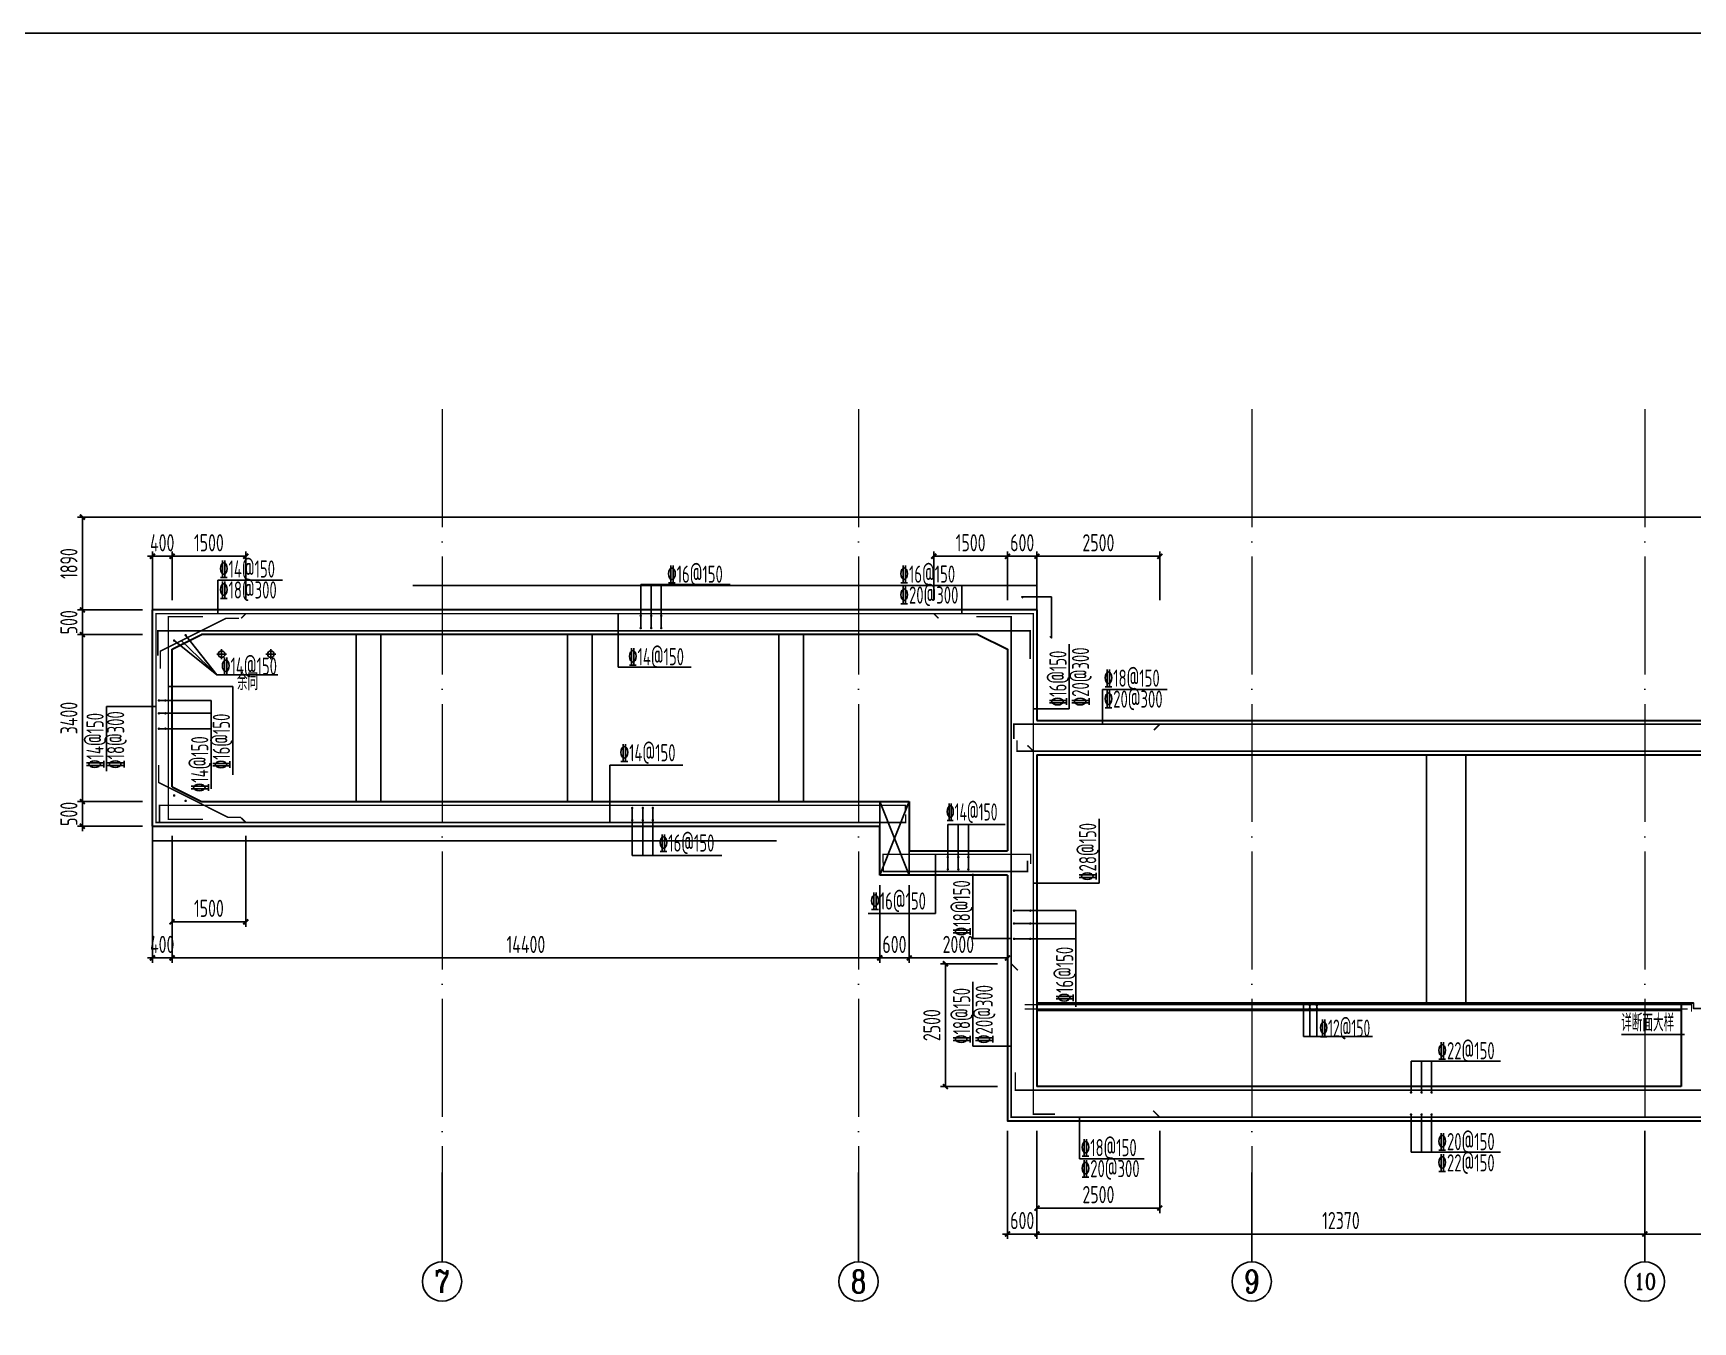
# Model space of a CAD drawing. Header units: millimetres. Extents: x -897614 to 191467, y -439928 to 101803.
# Drawn here: x -323241 to -289471, y -316790 to -290562 of the extents above; entities that cross this region are included whole.
import ezdxf
from ezdxf.enums import TextEntityAlignment as Align

# ---------------------------------------------------------------- set-up
doc = ezdxf.new("R2010")
doc.units = ezdxf.units.MM
doc.header["$LTSCALE"] = 1000
for name, pattern in [('ACAD_ISO04W100', [30, 24, -3, 0, -3]), ('CENTER', [1.625, 1.25, -0.125, 0.125, -0.125]), ('DASHED', [19.05, 12.7, -6.35])]:
    doc.linetypes.add(name, pattern=pattern)
for name, color, linetype in [('AXIS', 3, 'Continuous'), ('COLUMN', 2, 'Continuous'), ('DIM_ELEV', 3, 'Continuous'), ('DIM_LEAD', 3, 'Continuous'), ('gps', 233, 'Continuous'), ('HC_ZP', 4, 'Continuous'), ('JG_TEXT', 7, 'Continuous'), ('REIN', 1, 'Continuous')]:
    doc.layers.add(name, color=color, linetype=linetype)
for name, color, linetype, lineweight in [('AXIS_TEXT', 7, 'Continuous', 18), ('Beam', 4, 'DASHED', 25), ('DOTE', 8, 'ACAD_ISO04W100', 9), ('WALL', 6, 'Continuous', 30)]:
    doc.layers.add(name, color=color, linetype=linetype, lineweight=lineweight)
doc.layers.add('DY', color=1, linetype='Continuous', plot=False)
doc.styles.add('_TCH_AXIS', font='COMPLEX', dxfattribs={"bigfont": 'GBCBIG'})
doc.styles.add('COMPLEX', font='COMPLEX')
doc.styles.add('TSSD', font='tssdeng.shx', dxfattribs={"width": 0.7, "bigfont": 'tssdchn.shx'})
doc.dimstyles.new('TSD', dxfattribs={"dimtxt": 350, "dimasz": 100, "dimexe": 100, "dimexo": 200, "dimgap": 100, "dimtad": 1, "dimdec": 0, "dimzin": 0, "dimdsep": 46, "dimtxsty": 'TSSD', "dimblk": 'ARCHTICK', "dimcen": 0.09, "dimclrt": 7, "dimazin": 2, "dimtfac": 1, "dimtdec": 0, "dimtix": 1, "dimtmove": 2, "dimatfit": 3, "dimfxl": 0, "dimtolj": 1, "dimtzin": 0, "dimarcsym": 0})

# ---------------------------------------------------------------- blocks, each defined once
blk = doc.blocks.new('_axiso')
blk.add_circle((0, 0), 0.5)
at = {"layer": 'AXIS_TEXT', "style": 'COMPLEX', "width": 1.041667}
blk.add_attdef('A', text='', height=0.56, dxfattribs=at).set_placement((-0.25, -0.28), (0.25, -0.28), align=Align.FIT)
blk = doc.blocks.new('_ArchTick')
at = {"color": 0, "linetype": 'ByBlock', "const_width": 0.4}
blk.add_lwpolyline([(-0.5, -0.5), (0.5, 0.5)], dxfattribs=at)
blk = doc.blocks.new('*D1484')
at = {"layer": 'Defpoints', "color": 0, "transparency": 16777216}
for p in [(-322240, -306202), (-320816, -306202, 0), (-320816, -306702, 0)]:
    blk.add_point(p, dxfattribs=at)
at = {"layer": 'DIM_LEAD', "color": 0, "lineweight": -2, "transparency": 16777216}
for p, q in [((-321016, -306202), (-322340, -306202)), ((-322240, -306202), (-322240, -306102)), ((-322240, -306702), (-322240, -306202)), ((-321016, -306702), (-322340, -306702)), ((-322240, -306702), (-322240, -306802))]:
    blk.add_line(p, q, dxfattribs=at)
at = {"layer": 'DIM_LEAD', "color": 0, "lineweight": -2, "transparency": 16777216, "xscale": 100, "yscale": 100, "zscale": 100}
for p, rotation in [((-322240, -306202), 270), ((-322240, -306702), 90)]:
    blk.add_blockref('_ArchTick', p, dxfattribs=dict(at, rotation=rotation))
at = {"layer": 'DIM_LEAD', "color": 7, "transparency": 16777216, "insert": (-322515, -306452), "char_height": 350, "attachment_point": 5, "rotation": 90, "style": 'TSSD'}
blk.add_mtext('\\A1;500', dxfattribs=at)
blk = doc.blocks.new('*D1485')
at = {"layer": 'Defpoints', "color": 0, "transparency": 16777216}
for p in [(-322240, -302802), (-320816, -302802, 0), (-320816, -306202, 0)]:
    blk.add_point(p, dxfattribs=at)
at = {"layer": 'DIM_LEAD', "color": 0, "lineweight": -2, "transparency": 16777216}
for p, q in [((-321016, -302802), (-322340, -302802)), ((-322240, -306202), (-322240, -302802)), ((-321016, -306202), (-322340, -306202))]:
    blk.add_line(p, q, dxfattribs=at)
at = {"layer": 'DIM_LEAD', "color": 0, "lineweight": -2, "transparency": 16777216, "xscale": 100, "yscale": 100, "zscale": 100}
for p, rotation in [((-322240, -302802), 90), ((-322240, -306202), 270)]:
    blk.add_blockref('_ArchTick', p, dxfattribs=dict(at, rotation=rotation))
at = {"layer": 'DIM_LEAD', "color": 7, "transparency": 16777216, "insert": (-322515, -304502), "char_height": 350, "attachment_point": 5, "rotation": 90, "style": 'TSSD'}
blk.add_mtext('\\A1;3400', dxfattribs=at)
blk = doc.blocks.new('*D1486')
at = {"layer": 'Defpoints', "color": 0, "transparency": 16777216}
for p in [(-322240, -302302), (-320816, -302302, 0), (-320816, -302802, 0)]:
    blk.add_point(p, dxfattribs=at)
at = {"layer": 'DIM_LEAD', "color": 0, "lineweight": -2, "transparency": 16777216}
for p, q in [((-322240, -302302), (-322240, -302202)), ((-321016, -302302), (-322340, -302302)), ((-322240, -302802), (-322240, -302302)), ((-321016, -302802), (-322340, -302802)), ((-322240, -302802), (-322240, -302902))]:
    blk.add_line(p, q, dxfattribs=at)
at = {"layer": 'DIM_LEAD', "color": 0, "lineweight": -2, "transparency": 16777216, "xscale": 100, "yscale": 100, "zscale": 100}
for p, rotation in [((-322240, -302302), 270), ((-322240, -302802), 90)]:
    blk.add_blockref('_ArchTick', p, dxfattribs=dict(at, rotation=rotation))
at = {"layer": 'DIM_LEAD', "color": 7, "transparency": 16777216, "insert": (-322515, -302552), "char_height": 350, "attachment_point": 5, "rotation": 90, "style": 'TSSD'}
blk.add_mtext('\\A1;500', dxfattribs=at)
blk = doc.blocks.new('*D1487')
at = {"layer": 'Defpoints', "color": 0, "transparency": 16777216}
for p in [(-320816, -306702, 0), (-320416, -306702, 0), (-320416, -309384)]:
    blk.add_point(p, dxfattribs=at)
at = {"layer": 'DIM_LEAD', "color": 0, "lineweight": -2, "transparency": 16777216}
for p, q in [((-320816, -306902), (-320816, -309484)), ((-320416, -306902), (-320416, -309484)), ((-320816, -309384), (-320916, -309384)), ((-320816, -309384), (-320416, -309384)), ((-320416, -309384), (-320316, -309384))]:
    blk.add_line(p, q, dxfattribs=at)
at = {"layer": 'DIM_LEAD', "color": 0, "lineweight": -2, "transparency": 16777216, "xscale": 100, "yscale": 100, "zscale": 100}
blk.add_blockref('_ArchTick', (-320816, -309384), dxfattribs=at)
at = {"layer": 'DIM_LEAD', "color": 0, "lineweight": -2, "transparency": 16777216, "xscale": 100, "yscale": 100, "zscale": 100, "rotation": 180}
blk.add_blockref('_ArchTick', (-320416, -309384), dxfattribs=at)
at = {"layer": 'DIM_LEAD', "color": 7, "transparency": 16777216, "insert": (-320616, -309109), "char_height": 350, "attachment_point": 5, "style": 'TSSD'}
blk.add_mtext('\\A1;400', dxfattribs=at)
blk = doc.blocks.new('*D1488')
at = {"layer": 'Defpoints', "color": 0, "transparency": 16777216}
for p in [(-320416, -306702, 0), (-306016, -307702, 0), (-306016, -309384)]:
    blk.add_point(p, dxfattribs=at)
at = {"layer": 'DIM_LEAD', "color": 0, "lineweight": -2, "transparency": 16777216}
for p, q in [((-320416, -306902), (-320416, -309484)), ((-306016, -307902), (-306016, -309484)), ((-320416, -309384), (-306016, -309384))]:
    blk.add_line(p, q, dxfattribs=at)
at = {"layer": 'DIM_LEAD', "color": 0, "lineweight": -2, "transparency": 16777216, "xscale": 100, "yscale": 100, "zscale": 100, "rotation": 180}
blk.add_blockref('_ArchTick', (-320416, -309384), dxfattribs=at)
at = {"layer": 'DIM_LEAD', "color": 0, "lineweight": -2, "transparency": 16777216, "xscale": 100, "yscale": 100, "zscale": 100}
blk.add_blockref('_ArchTick', (-306016, -309384), dxfattribs=at)
at = {"layer": 'DIM_LEAD', "color": 7, "transparency": 16777216, "insert": (-313216, -309109), "char_height": 350, "attachment_point": 5, "style": 'TSSD'}
blk.add_mtext('\\A1;14400', dxfattribs=at)
blk = doc.blocks.new('*D1489')
at = {"layer": 'Defpoints', "color": 0, "transparency": 16777216}
for p in [(-303416, -312702, 0), (-302816, -312702, 0), (-302816, -315004)]:
    blk.add_point(p, dxfattribs=at)
at = {"layer": 'DIM_LEAD', "color": 0, "lineweight": -2, "transparency": 16777216}
for p, q in [((-303416, -312902), (-303416, -315104)), ((-302816, -312902), (-302816, -315104)), ((-303416, -315004), (-303516, -315004)), ((-303416, -315004), (-302816, -315004)), ((-302816, -315004), (-302716, -315004))]:
    blk.add_line(p, q, dxfattribs=at)
at = {"layer": 'DIM_LEAD', "color": 0, "lineweight": -2, "transparency": 16777216, "xscale": 100, "yscale": 100, "zscale": 100}
blk.add_blockref('_ArchTick', (-303416, -315004), dxfattribs=at)
at = {"layer": 'DIM_LEAD', "color": 0, "lineweight": -2, "transparency": 16777216, "xscale": 100, "yscale": 100, "zscale": 100, "rotation": 180}
blk.add_blockref('_ArchTick', (-302816, -315004), dxfattribs=at)
at = {"layer": 'DIM_LEAD', "color": 7, "transparency": 16777216, "insert": (-303116, -314729), "char_height": 350, "attachment_point": 5, "style": 'TSSD'}
blk.add_mtext('\\A1;600', dxfattribs=at)
blk = doc.blocks.new('*D1490')
at = {"layer": 'Defpoints', "color": 0, "transparency": 16777216}
for p in [(-322240, -300412), (-320816, -300412, 0), (-320816, -302302, 0)]:
    blk.add_point(p, dxfattribs=at)
at = {"layer": 'DIM_LEAD', "color": 0, "lineweight": -2, "transparency": 16777216}
for p, q in [((-321016, -300412), (-322340, -300412)), ((-322240, -302302), (-322240, -300412)), ((-321016, -302302), (-322340, -302302))]:
    blk.add_line(p, q, dxfattribs=at)
at = {"layer": 'DIM_LEAD', "color": 0, "lineweight": -2, "transparency": 16777216, "xscale": 100, "yscale": 100, "zscale": 100}
for p, rotation in [((-322240, -300412), 90), ((-322240, -302302), 270)]:
    blk.add_blockref('_ArchTick', p, dxfattribs=dict(at, rotation=rotation))
at = {"layer": 'DIM_LEAD', "color": 7, "transparency": 16777216, "insert": (-322515, -301357), "char_height": 350, "attachment_point": 5, "rotation": 90, "style": 'TSSD'}
blk.add_mtext('\\A1;1890', dxfattribs=at)
blk = doc.blocks.new('*D1491')
at = {"layer": 'Defpoints', "color": 0, "transparency": 16777216}
for p in [(-306016, -307702, 0), (-305416, -307702, 0), (-305416, -309384)]:
    blk.add_point(p, dxfattribs=at)
at = {"layer": 'DIM_LEAD', "color": 0, "lineweight": -2, "transparency": 16777216}
for p, q in [((-306016, -307902), (-306016, -309484)), ((-305416, -307902), (-305416, -309484)), ((-306016, -309384), (-306116, -309384)), ((-306016, -309384), (-305416, -309384)), ((-305416, -309384), (-305316, -309384))]:
    blk.add_line(p, q, dxfattribs=at)
at = {"layer": 'DIM_LEAD', "color": 0, "lineweight": -2, "transparency": 16777216, "xscale": 100, "yscale": 100, "zscale": 100}
blk.add_blockref('_ArchTick', (-306016, -309384), dxfattribs=at)
at = {"layer": 'DIM_LEAD', "color": 0, "lineweight": -2, "transparency": 16777216, "xscale": 100, "yscale": 100, "zscale": 100, "rotation": 180}
blk.add_blockref('_ArchTick', (-305416, -309384), dxfattribs=at)
at = {"layer": 'DIM_LEAD', "color": 7, "transparency": 16777216, "insert": (-305716, -309109), "char_height": 350, "attachment_point": 5, "style": 'TSSD'}
blk.add_mtext('\\A1;600', dxfattribs=at)
blk = doc.blocks.new('*D1492')
at = {"layer": 'Defpoints', "color": 0, "transparency": 16777216}
for p in [(-305416, -307702, 0), (-303416, -307702, 0), (-303416, -309384)]:
    blk.add_point(p, dxfattribs=at)
at = {"layer": 'DIM_LEAD', "color": 0, "lineweight": -2, "transparency": 16777216}
for p, q in [((-305416, -307902), (-305416, -309484)), ((-303416, -307902), (-303416, -309484)), ((-305416, -309384), (-303416, -309384))]:
    blk.add_line(p, q, dxfattribs=at)
at = {"layer": 'DIM_LEAD', "color": 0, "lineweight": -2, "transparency": 16777216, "xscale": 100, "yscale": 100, "zscale": 100, "rotation": 180}
blk.add_blockref('_ArchTick', (-305416, -309384), dxfattribs=at)
at = {"layer": 'DIM_LEAD', "color": 0, "lineweight": -2, "transparency": 16777216, "xscale": 100, "yscale": 100, "zscale": 100}
blk.add_blockref('_ArchTick', (-303416, -309384), dxfattribs=at)
at = {"layer": 'DIM_LEAD', "color": 7, "transparency": 16777216, "insert": (-304416, -309109), "char_height": 350, "attachment_point": 5, "style": 'TSSD'}
blk.add_mtext('\\A1;2000', dxfattribs=at)
blk = doc.blocks.new('*D1493')
at = {"layer": 'Defpoints', "color": 0, "transparency": 16777216}
for p in [(-302816, -312702, 0), (-290447, -312702), (-290447, -315004)]:
    blk.add_point(p, dxfattribs=at)
at = {"layer": 'DIM_LEAD', "color": 0, "lineweight": -2, "transparency": 16777216}
for p, q in [((-302816, -312902), (-302816, -315104)), ((-290447, -312902), (-290447, -315104)), ((-302816, -315004), (-290447, -315004))]:
    blk.add_line(p, q, dxfattribs=at)
at = {"layer": 'DIM_LEAD', "color": 0, "lineweight": -2, "transparency": 16777216, "xscale": 100, "yscale": 100, "zscale": 100, "rotation": 180}
blk.add_blockref('_ArchTick', (-302816, -315004), dxfattribs=at)
at = {"layer": 'DIM_LEAD', "color": 0, "lineweight": -2, "transparency": 16777216, "xscale": 100, "yscale": 100, "zscale": 100}
blk.add_blockref('_ArchTick', (-290447, -315004), dxfattribs=at)
at = {"layer": 'DIM_LEAD', "color": 7, "transparency": 16777216, "insert": (-296631, -314729), "char_height": 350, "attachment_point": 5, "style": 'TSSD'}
blk.add_mtext('\\A1;12370', dxfattribs=at)
blk = doc.blocks.new('*D1494')
at = {"layer": 'Defpoints', "color": 0, "transparency": 16777216}
for p in [(-290447, -312702), (-279646, -312702, 0), (-279646, -315004)]:
    blk.add_point(p, dxfattribs=at)
at = {"layer": 'DIM_LEAD', "color": 0, "lineweight": -2, "transparency": 16777216}
for p, q in [((-290447, -312902), (-290447, -315104)), ((-279646, -312902), (-279646, -315104)), ((-290447, -315004), (-279646, -315004))]:
    blk.add_line(p, q, dxfattribs=at)
at = {"layer": 'DIM_LEAD', "color": 0, "lineweight": -2, "transparency": 16777216, "xscale": 100, "yscale": 100, "zscale": 100, "rotation": 180}
blk.add_blockref('_ArchTick', (-290447, -315004), dxfattribs=at)
at = {"layer": 'DIM_LEAD', "color": 0, "lineweight": -2, "transparency": 16777216, "xscale": 100, "yscale": 100, "zscale": 100}
blk.add_blockref('_ArchTick', (-279646, -315004), dxfattribs=at)
at = {"layer": 'DIM_LEAD', "color": 7, "transparency": 16777216, "insert": (-285047, -314729), "char_height": 350, "attachment_point": 5, "style": 'TSSD'}
blk.add_mtext('\\A1;10800', dxfattribs=at)
blk = doc.blocks.new('*D1522')
at = {"layer": 'Defpoints', "color": 0, "transparency": 16777216}
for p in [(-320416, -306702, 0), (-318916, -306702, 0), (-318916, -308650)]:
    blk.add_point(p, dxfattribs=at)
at = {"layer": 'DIM_ELEV', "color": 0, "lineweight": -2, "transparency": 16777216}
for p, q in [((-320416, -306902), (-320416, -308750)), ((-318916, -306902), (-318916, -308750)), ((-320416, -308650), (-318916, -308650))]:
    blk.add_line(p, q, dxfattribs=at)
at = {"layer": 'DIM_ELEV', "color": 0, "lineweight": -2, "transparency": 16777216, "xscale": 100, "yscale": 100, "zscale": 100, "rotation": 180}
blk.add_blockref('_ArchTick', (-320416, -308650), dxfattribs=at)
at = {"layer": 'DIM_ELEV', "color": 0, "lineweight": -2, "transparency": 16777216, "xscale": 100, "yscale": 100, "zscale": 100}
blk.add_blockref('_ArchTick', (-318916, -308650), dxfattribs=at)
at = {"layer": 'DIM_ELEV', "color": 7, "transparency": 16777216, "insert": (-319666, -308375), "char_height": 350, "attachment_point": 5, "style": 'TSSD'}
blk.add_mtext('\\A1;1500', dxfattribs=at)
blk = doc.blocks.new('*D1523')
at = {"layer": 'Defpoints', "color": 0, "transparency": 16777216}
for p in [(-320416, -301209), (-320816, -302302, 0), (-320416, -302302, 0)]:
    blk.add_point(p, dxfattribs=at)
at = {"layer": 'DIM_ELEV', "color": 0, "lineweight": -2, "transparency": 16777216}
for p, q in [((-320816, -301209), (-320916, -301209)), ((-320816, -302102), (-320816, -301109)), ((-320816, -301209), (-320416, -301209)), ((-320416, -302102), (-320416, -301109)), ((-320416, -301209), (-320316, -301209))]:
    blk.add_line(p, q, dxfattribs=at)
at = {"layer": 'DIM_ELEV', "color": 0, "lineweight": -2, "transparency": 16777216, "xscale": 100, "yscale": 100, "zscale": 100}
blk.add_blockref('_ArchTick', (-320816, -301209), dxfattribs=at)
at = {"layer": 'DIM_ELEV', "color": 0, "lineweight": -2, "transparency": 16777216, "xscale": 100, "yscale": 100, "zscale": 100, "rotation": 180}
blk.add_blockref('_ArchTick', (-320416, -301209), dxfattribs=at)
at = {"layer": 'DIM_ELEV', "color": 7, "transparency": 16777216, "insert": (-320616, -300934), "char_height": 350, "attachment_point": 5, "style": 'TSSD'}
blk.add_mtext('\\A1;400', dxfattribs=at)
blk = doc.blocks.new('*D1524')
at = {"layer": 'Defpoints', "color": 0, "transparency": 16777216}
for p in [(-318916, -301209), (-320416, -302302, 0), (-318916, -302289, 0)]:
    blk.add_point(p, dxfattribs=at)
at = {"layer": 'DIM_LEAD', "color": 0, "lineweight": -2, "transparency": 16777216}
for p, q in [((-320416, -302102), (-320416, -301109)), ((-320416, -301209), (-318916, -301209)), ((-318916, -302089), (-318916, -301109))]:
    blk.add_line(p, q, dxfattribs=at)
at = {"layer": 'DIM_LEAD', "color": 0, "lineweight": -2, "transparency": 16777216, "xscale": 100, "yscale": 100, "zscale": 100, "rotation": 180}
blk.add_blockref('_ArchTick', (-320416, -301209), dxfattribs=at)
at = {"layer": 'DIM_LEAD', "color": 0, "lineweight": -2, "transparency": 16777216, "xscale": 100, "yscale": 100, "zscale": 100}
blk.add_blockref('_ArchTick', (-318916, -301209), dxfattribs=at)
at = {"layer": 'DIM_LEAD', "color": 7, "transparency": 16777216, "insert": (-319666, -300934), "char_height": 350, "attachment_point": 5, "style": 'TSSD'}
blk.add_mtext('\\A1;1500', dxfattribs=at)
blk = doc.blocks.new('*D1525')
at = {"layer": 'Defpoints', "color": 0, "transparency": 16777216}
for p in [(-304916, -301209), (-304916, -302289, 0), (-303416, -302302, 0)]:
    blk.add_point(p, dxfattribs=at)
at = {"layer": 'DIM_LEAD', "color": 0, "lineweight": -2, "transparency": 16777216}
for p, q in [((-304916, -302089), (-304916, -301109)), ((-303416, -301209), (-304916, -301209)), ((-303416, -302102), (-303416, -301109))]:
    blk.add_line(p, q, dxfattribs=at)
at = {"layer": 'DIM_LEAD', "color": 0, "lineweight": -2, "transparency": 16777216, "xscale": 100, "yscale": 100, "zscale": 100, "rotation": 180}
blk.add_blockref('_ArchTick', (-304916, -301209), dxfattribs=at)
at = {"layer": 'DIM_LEAD', "color": 0, "lineweight": -2, "transparency": 16777216, "xscale": 100, "yscale": 100, "zscale": 100}
blk.add_blockref('_ArchTick', (-303416, -301209), dxfattribs=at)
at = {"layer": 'DIM_LEAD', "color": 7, "transparency": 16777216, "insert": (-304166, -300934), "char_height": 350, "attachment_point": 5, "style": 'TSSD'}
blk.add_mtext('\\A1;1500', dxfattribs=at)
blk = doc.blocks.new('*D1526')
at = {"layer": 'Defpoints', "color": 0, "transparency": 16777216}
for p in [(-302816, -301209), (-303416, -302302, 0), (-302816, -302302)]:
    blk.add_point(p, dxfattribs=at)
at = {"layer": 'DIM_LEAD', "color": 0, "lineweight": -2, "transparency": 16777216}
for p, q in [((-303416, -301209), (-303516, -301209)), ((-303416, -302102), (-303416, -301109)), ((-303416, -301209), (-302816, -301209)), ((-302816, -302102), (-302816, -301109)), ((-302816, -301209), (-302716, -301209))]:
    blk.add_line(p, q, dxfattribs=at)
at = {"layer": 'DIM_LEAD', "color": 0, "lineweight": -2, "transparency": 16777216, "xscale": 100, "yscale": 100, "zscale": 100}
blk.add_blockref('_ArchTick', (-303416, -301209), dxfattribs=at)
at = {"layer": 'DIM_LEAD', "color": 0, "lineweight": -2, "transparency": 16777216, "xscale": 100, "yscale": 100, "zscale": 100, "rotation": 180}
blk.add_blockref('_ArchTick', (-302816, -301209), dxfattribs=at)
at = {"layer": 'DIM_LEAD', "color": 7, "transparency": 16777216, "insert": (-303116, -300934), "char_height": 350, "attachment_point": 5, "style": 'TSSD'}
blk.add_mtext('\\A1;600', dxfattribs=at)
blk = doc.blocks.new('*D1527')
at = {"layer": 'Defpoints', "color": 0, "transparency": 16777216}
for p in [(-300316, -301209), (-302816, -302302), (-300316, -302302)]:
    blk.add_point(p, dxfattribs=at)
at = {"layer": 'DIM_LEAD', "color": 0, "lineweight": -2, "transparency": 16777216}
for p, q in [((-302816, -302102), (-302816, -301109)), ((-302816, -301209), (-300316, -301209)), ((-300316, -302102), (-300316, -301109))]:
    blk.add_line(p, q, dxfattribs=at)
at = {"layer": 'DIM_LEAD', "color": 0, "lineweight": -2, "transparency": 16777216, "xscale": 100, "yscale": 100, "zscale": 100, "rotation": 180}
blk.add_blockref('_ArchTick', (-302816, -301209), dxfattribs=at)
at = {"layer": 'DIM_LEAD', "color": 0, "lineweight": -2, "transparency": 16777216, "xscale": 100, "yscale": 100, "zscale": 100}
blk.add_blockref('_ArchTick', (-300316, -301209), dxfattribs=at)
at = {"layer": 'DIM_LEAD', "color": 7, "transparency": 16777216, "insert": (-301566, -300934), "char_height": 350, "attachment_point": 5, "style": 'TSSD'}
blk.add_mtext('\\A1;2500', dxfattribs=at)
blk = doc.blocks.new('*D1528')
at = {"layer": 'Defpoints', "color": 0, "transparency": 16777216}
for p in [(-303416, -309502, 0), (-304680, -312002), (-303416, -312002, 0)]:
    blk.add_point(p, dxfattribs=at)
at = {"layer": 'DIM_LEAD', "color": 0, "lineweight": -2, "transparency": 16777216}
for p, q in [((-303616, -309502), (-304780, -309502)), ((-304680, -309502), (-304680, -312002)), ((-303616, -312002), (-304780, -312002))]:
    blk.add_line(p, q, dxfattribs=at)
at = {"layer": 'DIM_LEAD', "color": 0, "lineweight": -2, "transparency": 16777216, "xscale": 100, "yscale": 100, "zscale": 100}
for p, rotation in [((-304680, -309502), 90), ((-304680, -312002), 270)]:
    blk.add_blockref('_ArchTick', p, dxfattribs=dict(at, rotation=rotation))
at = {"layer": 'DIM_LEAD', "color": 7, "transparency": 16777216, "insert": (-304955, -310752), "char_height": 350, "attachment_point": 5, "rotation": 90, "style": 'TSSD'}
blk.add_mtext('\\A1;2500', dxfattribs=at)
blk = doc.blocks.new('*D1529')
at = {"layer": 'Defpoints', "color": 0, "transparency": 16777216}
for p in [(-302816, -312702, 0), (-300316, -312702, 0), (-300316, -314476)]:
    blk.add_point(p, dxfattribs=at)
at = {"layer": 'DIM_LEAD', "color": 0, "lineweight": -2, "transparency": 16777216}
for p, q in [((-302816, -312902), (-302816, -314576)), ((-300316, -312902), (-300316, -314576)), ((-302816, -314476), (-300316, -314476))]:
    blk.add_line(p, q, dxfattribs=at)
at = {"layer": 'DIM_LEAD', "color": 0, "lineweight": -2, "transparency": 16777216, "xscale": 100, "yscale": 100, "zscale": 100, "rotation": 180}
blk.add_blockref('_ArchTick', (-302816, -314476), dxfattribs=at)
at = {"layer": 'DIM_LEAD', "color": 0, "lineweight": -2, "transparency": 16777216, "xscale": 100, "yscale": 100, "zscale": 100}
blk.add_blockref('_ArchTick', (-300316, -314476), dxfattribs=at)
at = {"layer": 'DIM_LEAD', "color": 7, "transparency": 16777216, "insert": (-301566, -314201), "char_height": 350, "attachment_point": 5, "style": 'TSSD'}
blk.add_mtext('\\A1;2500', dxfattribs=at)

msp = doc.modelspace()

# ---------------------------------------------------------------- linework, layer by layer
at = {"elevation": 0}
msp.add_lwpolyline([(-289706.43523, -310301.56799), (-289456.43523, -310301.56799), (-289456.43523, -310416.56799), (-289226.43523, -310416.56799), (-289226.43523, -310581.56799), (-288996.43523, -310581.56799), (-288996.43523, -310746.56799), (-288766.43523, -310746.56799), (-288766.43523, -310911.56799), (-288536.43523, -310911.56799), (-288536.43523, -311076.56799), (-288306.43523, -311076.56799), (-288306.43523, -311241.56799), (-288076.43523, -311241.56799), (-288076.43523, -311406.56799), (-287846.43523, -311406.56799), (-287846.43523, -311571.56799), (-287616.43523, -311571.56799), (-287616.43523, -311736.56799), (-287386.43523, -311736.56799), (-287386.43523, -311901.56799), (-287156.43523, -311901.56799), (-287156.43523, -312001.56799)], dxfattribs=at)
at = {"layer": 'AXIS'}
for p, q in [((-314921.53687, -313750.52074), (-314921.53687, -315570.3707)), ((-306446.53687, -313750.52074), (-306446.53687, -315570.3707)), ((-298446.53687, -313750.52074), (-298446.53687, -315570.3707)), ((-290446.53687, -313750.52074), (-290446.53687, -315570.3707))]:
    msp.add_line(p, q, dxfattribs=at)
at = {"layer": 'Beam', "color": 8}
for p, q in [((-302816.41568, -301801.56799, 0), (-320816.41622, -301801.56799)), ((-320816.41568, -302301.56799), (-320816.41568, -301801.56799)), ((-302816.41568, -302301.56799, 0), (-302816.41568, -301801.56799, 0))]:
    msp.add_line(p, q, dxfattribs=at)
at = {"layer": 'Beam'}
for p, q in [((-306016.41568, -306201.56799), (-305416.41622, -307701.53374)), ((-306016.41568, -307701.53374), (-305416.41622, -306201.56799))]:
    msp.add_line(p, q, dxfattribs=at)
msp.add_lwpolyline([(-306016.41568, -307701.53374), (-305416.41622, -307701.53374), (-305416.41622, -306201.56799), (-306016.41568, -306201.56799)], close=True, dxfattribs=at)
at = {"layer": 'Beam', "color": 8}
msp.add_lwpolyline([(-320816.41622, -306701.53374), (-320816.41622, -307001.53374), (-306016.41622, -307001.53374)], dxfattribs=at)
at = {"layer": 'COLUMN', "color": 8}
for p, q in [((-316666.41622, -302801.56799), (-316666.41622, -306201.56799)), ((-316166.41622, -302801.56799), (-316166.41622, -306201.56799)), ((-312366.41622, -302801.56799), (-312366.41622, -306201.56799)), ((-311866.41622, -302801.56799), (-311866.41622, -306201.56799)), ((-308066.41622, -302801.56799), (-308066.41622, -306201.56799)), ((-307566.41622, -302801.56799), (-307566.41622, -306201.56799)), ((-294889.41567, -305251.56799, 0), (-294889.41567, -310301.56799)), ((-294089.41567, -305251.56799, 0), (-294089.41567, -310301.56799))]:
    msp.add_line(p, q, dxfattribs=at)
at = {"layer": 'DOTE', "ltscale": 0.1}
for p, q in [((-314921.53687, -298216.01227), (-314921.53687, -313958.24744)), ((-306446.53687, -298216.01227), (-306446.53687, -313958.24744)), ((-298446.53687, -298216.01227), (-298446.53687, -314997.85511)), ((-290446.53687, -298216.01227), (-290446.53687, -314997.85511))]:
    msp.add_line(p, q, dxfattribs=at)
at = {"layer": 'DY'}
msp.add_lwpolyline([(-325831.04563, -290562.49558), (-266431.04563, -290562.49558), (-266431.04563, -332562.49558), (-325831.04563, -332562.49558)], close=True, dxfattribs=at)
at = {"layer": 'gps', "color": 3, "linetype": 'CENTER', "ltscale": 0.5}
for p, q in [((-319506.48586, -303202.06227), (-319306.48586, -303202.06227)), ((-319406.48586, -303302.06227), (-319406.48586, -303102.06227)), ((-318506.48586, -303202.06227), (-318306.48586, -303202.06227)), ((-318406.48586, -303302.06227), (-318406.48586, -303102.06227))]:
    msp.add_line(p, q, dxfattribs=at)
at = {"layer": 'gps'}
for centre in [(-319406.48586, -303202.06227), (-318406.48586, -303202.06227)]:
    msp.add_circle(centre, 67.36439, dxfattribs=at)
at = {"layer": 'HC_ZP', "color": 7}
msp.add_line((-268256.59452, -300411.56799), (-321520.26942, -300411.56799), dxfattribs=at)
at = {"layer": 'JG_TEXT'}
for p, q in [((-319485.89686, -301697.38301, 0), (-318170.10259, -301697.38301, 0)), ((-319485.89686, -301697.38301, 0), (-319485.89686, -302376.85617, 0)), ((-310879.46293, -301784.54337), (-309055.90597, -301784.54337)), ((-310879.46293, -302670.53838), (-310879.46293, -301784.54337)), ((-310664.81463, -302670.53838), (-310664.81463, -301784.54337)), ((-310461.08058, -302670.53838), (-310461.08058, -301784.54337)), ((-304346.93449, -301801.56799), (-305662.72876, -301801.56799)), ((-304346.93449, -301801.56799), (-304346.93449, -302376.85617, 0)), ((-311338.73463, -302376.85617), (-311338.73463, -303464.9966)), ((-319503.41204, -303621.75803, 0), (-320139.02952, -302814.32625, 0)), ((-320373.01092, -302924.68598, 0), (-319503.41204, -303621.75803, 0)), ((-319503.41204, -303621.75803, 0), (-320231.63614, -302923.12604, 0)), ((-302159.64027, -304312.27181, 0), (-302159.64027, -302996.47754, 0)), ((-311338.73463, -303464.9966), (-309852.18907, -303464.9966)), ((-320491.71568, -303858.01902, 0), (-319181.91472, -303858.01902, 0)), ((-319503.41204, -303621.75803, 0), (-318264.42328, -303621.75803, 0)), ((-319181.91472, -303858.01902, 0), (-319181.91472, -305659.17367, 0)), ((-301484.45277, -303919.05091, 0), (-300168.65849, -303919.05091, 0)), ((-301484.45277, -303919.05091, 0), (-301484.45277, -304626.86799, 0)), ((-320682.69024, -304143.40192, 0), (-319622.41657, -304143.40192, 0)), ((-319622.41657, -304143.40192, 0), (-319622.41657, -305944.55658, 0)), ((-321752.18968, -304270.0454, 0), (-321752.18968, -305585.83968, 0)), ((-321752.18968, -304270.0454, 0), (-320741.1275, -304270.0454, 0)), ((-320682.69024, -304405.60148, 0), (-319622.41657, -304405.60148, 0)), ((-302159.64027, -304312.27181, 0), (-302891.69555, -304312.2748, 0)), ((-320682.69024, -304718.48679, 0), (-319622.41657, -304718.48679, 0)), ((-311510.49483, -305460.29422), (-310023.94927, -305460.29422)), ((-311510.49483, -305460.29422), (-311510.49483, -306626.27981)), ((-311051.22313, -306332.5976), (-311051.22313, -307297.3697)), ((-310836.57483, -306332.5976), (-310836.57483, -307297.3697)), ((-310632.84078, -306332.5976), (-310632.84078, -307297.3697)), ((-301553.60737, -307865.48804, 0), (-301553.60737, -306549.69377, 0)), ((-304631.06398, -306665.71165), (-303461.41, -306665.71165)), ((-304631.06398, -307580.59528), (-304631.06398, -306665.71165)), ((-304416.41568, -307580.59528), (-304416.41568, -306665.71165)), ((-304212.68163, -307580.59528), (-304212.68163, -306665.71165)), ((-311051.22313, -307297.3697), (-309227.66617, -307297.3697)), ((-304879.92428, -308477.90593, 0), (-304879.92428, -307276.86799, 0)), ((-304119.80455, -308991.15433, 0), (-304119.80455, -307675.36005, 0)), ((-301553.60737, -307865.48804, 0), (-302891.69555, -307865.49103, 0)), ((-306249.92592, -308477.90593, 0), (-304879.92428, -308477.90593, 0)), ((-303282.69024, -308422.09043), (-302022.41657, -308422.09043)), ((-302022.41657, -308422.09043), (-302022.41657, -310378.63883)), ((-304119.80455, -308991.15433, 0), (-303341.11568, -308991.15731, 0)), ((-303282.69024, -308684.28999), (-302022.41657, -308684.28999)), ((-303282.69024, -308997.1753), (-302022.41657, -308997.1753)), ((-304119.80455, -311183.30478, 0), (-304119.80455, -309867.5105, 0)), ((-297392.59251, -310334.57361, 0), (-297392.59251, -310982.69041, 0)), ((-297266.28725, -310346.81924, 0), (-297266.28725, -310982.69041, 0)), ((-297120.00345, -310346.81924, 0), (-297120.00345, -310982.69041, 0)), ((-297392.59251, -310982.69041, 0), (-295987.01109, -310982.69041, 0)), ((-290921.07901, -310939.48721, 0), (-289637.76789, -310939.48721, 0)), ((-304119.80455, -311183.30478, 0), (-303341.11568, -311183.30776, 0)), ((-295204.88932, -311484.5552), (-293381.33236, -311484.5552)), ((-295204.88932, -312122.55252), (-295204.88932, -311484.5552)), ((-294990.24102, -312122.55252), (-294990.24102, -311484.5552)), ((-294786.50697, -312122.55252), (-294786.50697, -311484.5552)), ((-301952.50878, -313474.72703, 0), (-301952.50878, -312626.26799, 0)), ((-295204.88932, -312570.5502), (-295204.88932, -313334.50999)), ((-294990.24102, -312570.5502), (-294990.24102, -313334.50999)), ((-294786.50697, -312570.5502), (-294786.50697, -313334.50999)), ((-295204.88932, -313334.50999), (-293381.33236, -313334.50999)), ((-301952.50878, -313474.72703, 0), (-300636.7145, -313474.72703, 0))]:
    msp.add_line(p, q, dxfattribs=at)
at = {"layer": 'REIN'}
msp.add_lwpolyline([(-302557.70983, -302839.34576), (-302522.17796, -302874.74522), (-302522.18151, -302034.91814), (-303129.59505, -302034.91814), (-303100.86985, -302063.64334)], dxfattribs=at)
for points, const_width in [([(-305487.64571, -306463.9239), (-305487.64571, -306626.27981), (-320741.1275, -306626.27981), (-320741.1275, -302376.85617), (-302891.71513, -302376.85617), (-302891.71513, -312565.43125), (-302450.77042, -312565.43125)], 30), ([(-304916.41568, -302376.85617), (-302891.71568, -302376.85617), (-302891.71568, -312565.43125), (-302450.77096, -312565.43125)], 30), ([(-302954.27959, -303297.91358), (-302954.27959, -302726.26799), (-320705.24487, -302726.26799), (-320705.24487, -303233.0947)], 30), ([(-271087.07262, -305678.60022), (-271087.07262, -305176.26799), (-303223.50051, -305176.26799), (-303223.50051, -304954.25175)], 30), ([(-305491.71568, -306389.81816), (-305491.71568, -306276.86799), (-320672.36064, -306276.86799), (-320672.36064, -306612.29064)], 30), ([(-302943.47538, -307470.61984), (-302943.47538, -307276.86799), (-305948.4257, -307276.86799), (-305948.4257, -307446.48824)], 30), ([(-289497.95397, -310475.77428), (-289497.95397, -310334.57361), (-303066.30524, -310334.57361)], 25), ([(-303066.30524, -310423.96365), (-289575.13364, -310423.96365)], 25), ([(-279162.36511, -311610.14714), (-279162.36511, -312076.86799), (-303255.11097, -312076.86799), (-303255.11097, -311712.1901)], 30)]:
    msp.add_lwpolyline(points, dxfattribs=dict(at, const_width=const_width))
at = {"layer": 'REIN', "const_width": 30, "elevation": 0}
for points in [[(-319012.12028, -306530.57521), (-318916.36961, -306626.32588), (-320741.1275, -306626.27981), (-320741.1275, -302376.85617), (-318916.41568, -302376.85617), (-319012.16635, -302472.60684)], [(-320654.61128, -303495.57871), (-320654.61128, -303139.6935), (-319319.86788, -302473.33897), (-319055.87113, -302473.33897)], [(-319784.35036, -302438.55315), (-320491.71568, -302438.55315), (-320491.71568, -306564.58283), (-319784.35036, -306564.58283)], [(-303010.1316, -305058.28156), (-302891.69203, -305176.27977), (-302891.70385, -302376.85617), (-304916.41568, -302376.85617), (-304820.665, -302472.60684)], [(-304048.48099, -302438.55315), (-303341.11568, -302438.55315), (-303341.11568, -312626.26799), (-279121.7641, -312626.26799), (-279121.7641, -304658.90216), (-278501.20917, -304658.90216)], [(-271021.76426, -311026.26799), (-271021.76426, -304626.86799), (-303288.17709, -304626.86799), (-303288.17709, -304927.50192)], [(-302816.41568, -304626.86799), (-300316.41568, -304626.86799), (-300434.78936, -304745.24167)], [(-320687.70449, -305456.26902), (-320687.70449, -305812.15423), (-319277.7284, -306522.10075), (-319013.73165, -306522.10075)], [(-303010.1411, -307401.90611), (-303010.1411, -307626.23374), (-305941.11568, -307626.23374), (-305941.11568, -307437.08004)], [(-300450.15602, -312492.52765), (-300316.41568, -312626.26799), (-303341.11568, -312626.26799), (-303341.11568, -309501.56799), (-303207.37533, -309635.30833)]]:
    msp.add_lwpolyline(points, dxfattribs=at)
at = {"layer": 'REIN', "const_width": 25}
for points in [[(-310879.46293, -302435.04069, -1), (-310879.46293, -302410.04069, -1)], [(-310664.81463, -302435.04069, -1), (-310664.81463, -302410.04069, -1)], [(-310461.08058, -302435.04069, -1), (-310461.08058, -302410.04069, -1)], [(-310879.46293, -302683.03838, -1), (-310879.46293, -302658.03838, -1)], [(-310664.81463, -302683.03838, -1), (-310664.81463, -302658.03838, -1)], [(-310461.08058, -302683.03838, -1), (-310461.08058, -302658.03838, -1)], [(-311051.22313, -306345.0976, -1), (-311051.22313, -306320.0976, -1)], [(-311051.22313, -306593.09528, -1), (-311051.22313, -306568.09528, -1)], [(-310836.57483, -306345.0976, -1), (-310836.57483, -306320.0976, -1)], [(-310836.57483, -306593.09528, -1), (-310836.57483, -306568.09528, -1)], [(-310632.84078, -306345.0976, -1), (-310632.84078, -306320.0976, -1)], [(-310632.84078, -306593.09528, -1), (-310632.84078, -306568.09528, -1)], [(-304631.06398, -307345.0976, -1), (-304631.06398, -307320.0976, -1)], [(-304416.41568, -307345.0976, -1), (-304416.41568, -307320.0976, -1)], [(-304212.68163, -307345.0976, -1), (-304212.68163, -307320.0976, -1)], [(-304631.06398, -307593.09528, -1), (-304631.06398, -307568.09528, -1)], [(-304416.41568, -307593.09528, -1), (-304416.41568, -307568.09528, -1)], [(-304212.68163, -307593.09528, -1), (-304212.68163, -307568.09528, -1)], [(-295204.88932, -312135.05252, -1), (-295204.88932, -312110.05252, -1)], [(-294990.24102, -312135.05252, -1), (-294990.24102, -312110.05252, -1)], [(-294786.50697, -312135.05252, -1), (-294786.50697, -312110.05252, -1)], [(-295204.88932, -312583.0502, -1), (-295204.88932, -312558.0502, -1)], [(-294990.24102, -312583.0502, -1), (-294990.24102, -312558.0502, -1)], [(-294786.50697, -312583.0502, -1), (-294786.50697, -312558.0502, -1)]]:
    msp.add_lwpolyline(points, format="xyb", close=True, dxfattribs=at)
at = {"layer": 'REIN', "const_width": 25, "elevation": 0}
for points in [[(-320373.01092, -302937.18598, -1), (-320373.01092, -302912.18598, -1)], [(-320139.02952, -302826.82625, -1), (-320139.02952, -302801.82625, -1)], [(-320682.69024, -304155.90192, -1), (-320682.69024, -304130.90192, -1)], [(-320552.47981, -304155.90192, -1), (-320552.47981, -304130.90192, -1)], [(-320682.69024, -304418.10148, -1), (-320682.69024, -304393.10148, -1)], [(-320552.47981, -304418.10148, -1), (-320552.47981, -304393.10148, -1)], [(-320682.69024, -304730.98679, -1), (-320682.69024, -304705.98679, -1)], [(-320552.47981, -304730.98679, -1), (-320552.47981, -304705.98679, -1)], [(-320373.01092, -306065.95, 1), (-320373.01092, -306090.95, 1)], [(-320139.02952, -306176.30973, 1), (-320139.02952, -306201.30973, 1)], [(-303282.69024, -308434.59043, -1), (-303282.69024, -308409.59043, -1)], [(-303282.69024, -308696.78999, -1), (-303282.69024, -308671.78999, -1)], [(-302952.47981, -308434.59043, -1), (-302952.47981, -308409.59043, -1)], [(-302952.47981, -308696.78999, -1), (-302952.47981, -308671.78999, -1)], [(-303282.69024, -309009.6753, -1), (-303282.69024, -308984.6753, -1)], [(-302952.47981, -309009.6753, -1), (-302952.47981, -308984.6753, -1)], [(-297266.28725, -310359.31924, -1), (-297266.28725, -310334.31924, -1)], [(-297120.00345, -310359.31924, -1), (-297120.00345, -310334.31924, -1)], [(-297266.28725, -310425.66778, -1), (-297266.28725, -310400.66778, -1)], [(-297120.00345, -310425.66778, -1), (-297120.00345, -310400.66778, -1)]]:
    msp.add_lwpolyline(points, format="xyb", close=True, dxfattribs=at)
at = {"layer": 'WALL'}
for p, q in [((-320816.41622, -306701.53374), (-320816.41622, -302301.56799)), ((-302816.41568, -302301.56799), (-320816.41622, -302301.56799)), ((-302816.41568, -302301.56799), (-302816.41568, -304551.56799)), ((-320416.41622, -303101.56799), (-319816.41622, -302801.56799)), ((-304016.41622, -302801.56799), (-319816.41622, -302801.56799)), ((-320416.41622, -305901.56799), (-320416.41622, -303101.56799)), ((-302816.41568, -304551.56799), (-270946.46426, -304551.56799)), ((-302816.41568, -305251.56799), (-302816.41568, -312001.56799)), ((-302816.41568, -305251.56799), (-279646.4641, -305251.56799)), ((-320416.41622, -305901.56799), (-319816.41622, -306201.56799)), ((-319816.41622, -306201.56799), (-305416.41622, -306201.56799)), ((-305416.41622, -306201.56799), (-305416.41622, -307201.56799)), ((-320816.41622, -306701.53374), (-306016.41622, -306701.53374)), ((-306016.41622, -307701.53374), (-306016.41622, -306701.53374)), ((-305416.41622, -307201.56799), (-303416.41622, -307201.56799)), ((-303416.41622, -307701.53374), (-306016.41622, -307701.53374)), ((-289706.43523, -310301.56799), (-302816.41568, -310301.56799)), ((-289706.43523, -310301.56799, 0), (-289706.43523, -312001.56799, 0)), ((-289456.43523, -310301.56799, 0), (-289706.43523, -310301.56799, 0)), ((-289706.43523, -310451.56799), (-302816.41568, -310451.56799)), ((-289706.43523, -312001.56799), (-302816.41568, -312001.56799))]:
    msp.add_line(p, q, dxfattribs=at)
for points in [[(-304016.41622, -302801.56799), (-303416.41568, -303101.56826), (-303416.41568, -307201.56799)], [(-303416.41568, -307701.53374), (-303416.41568, -312701.56799), (-279046.4641, -312701.56799)]]:
    msp.add_lwpolyline(points, dxfattribs=at)

# ---------------------------------------------------------------- block references
at = {"layer": 'AXIS'}
ref = msp.add_blockref('_axiso', (-314921.53687, -315970.3707), dxfattribs=dict(at, xscale=800, yscale=800, zscale=800))
ref.add_attrib('A', '7', dxfattribs={"layer": 'AXIS_TEXT', "ltscale": 10, "height": 465.94816, "style": '_TCH_AXIS'}).set_placement((-315076.85292, -316203.34478), (-314766.22081, -316203.34478), align=Align.FIT)
ref = msp.add_blockref('_axiso', (-306446.53687, -315970.3707), dxfattribs=dict(at, xscale=800, yscale=800, zscale=800))
ref.add_attrib('A', '8', dxfattribs={"layer": 'AXIS_TEXT', "ltscale": 10, "height": 465.94816, "style": '_TCH_AXIS'}).set_placement((-306601.85292, -316203.34478), (-306291.22081, -316203.34478), align=Align.FIT)
ref = msp.add_blockref('_axiso', (-298446.53687, -315970.3707), dxfattribs=dict(at, xscale=800, yscale=800, zscale=800))
ref.add_attrib('A', '9', dxfattribs={"layer": 'AXIS_TEXT', "ltscale": 10, "height": 465.94816, "style": '_TCH_AXIS'}).set_placement((-298601.85292, -316203.34478), (-298291.22081, -316203.34478), align=Align.FIT)
ref = msp.add_blockref('_axiso', (-290446.53687, -315970.3707), dxfattribs=dict(at, xscale=800, yscale=800, zscale=800))
ref.add_attrib('A', '10', dxfattribs={"layer": 'AXIS_TEXT', "ltscale": 10, "height": 328.445495, "style": '_TCH_AXIS'}).set_placement((-290673.32066, -316134.59345), (-290219.75307, -316134.59345), align=Align.FIT)

# ---------------------------------------------------------------- texts
at = {"layer": 'JG_TEXT', "style": 'TSSD'}
for s, width, p in [('%%13214@150', 0.65, (-319460.49218, -301642.63884, 0)), ('%%13216@150', 0.65, (-310342.04408, -301747.8185, 0)), ('%%13216@150', 0.65, (-305614.83918, -301746.82382, 0)), ('%%13218@300', 0.65, (-319460.49218, -302069.68976, 0)), ('%%13220@300', 0.65, (-305614.83918, -302173.87475, 0)), ('%%13214@150', 0.65, (-319420.39605, -303620.39301)), ('%%13214@150', 0.65, (-311138.32719, -303428.27172, 0)), ('余同', 0.65, (-319095.36409, -303934.18717)), ('%%13218@150', 0.65, (-301459.04808, -303864.30674, 0)), ('%%13220@300', 0.65, (-301459.04808, -304291.35767, 0)), ('%%13214@150', 0.65, (-311310.08739, -305382.96223, 0)), ('%%13214@150', 0.6, (-304671.42904, -306588.37967, 0)), ('%%13216@150', 0.65, (-310513.80429, -307220.03771, 0)), ('%%13216@150', 0.65, (-306209.20642, -308400.57394)), ('%%13212@150', 0.6, (-297073.03749, -310988.99428, 0)), ('详断面大样', 0.65, (-290929.09982, -310880.15188, 0)), ('%%13222@150', 0.65, (-294667.47048, -311447.83032, 0)), ('%%13218@150', 0.65, (-301927.10409, -313419.98287, 0)), ('%%13220@150', 0.65, (-294667.47048, -313297.78511, 0)), ('%%13222@150', 0.65, (-294667.47048, -313729.50059, 0)), ('%%13220@300', 0.65, (-301927.10409, -313847.03379, 0))]:
    msp.add_text(s, height=350, dxfattribs=dict(at, width=width)).set_placement(p)
at = {"layer": 'JG_TEXT', "style": 'TSSD', "width": 0.65}
for s, p in [('%%13216@150', (-302214.38443, -304264.38223, 0)), ('%%13220@300', (-301754.32531, -304264.38223, 0)), ('%%13214@150', (-321806.93384, -305537.95009, 0)), ('%%13218@300', (-321387.79352, -305537.95009, 0)), ('%%13216@150', (-319236.65889, -305545.57331, 0)), ('%%13214@150', (-319677.16073, -306012.30927, 0)), ('%%13228@150', (-301608.35154, -307817.59845, 0)), ('%%13218@150', (-304174.54872, -308943.26474, 0)), ('%%13216@150', (-302077.16073, -310290.99778, 0)), ('%%13218@150', (-304174.54872, -311135.41519, 0)), ('%%13220@300', (-303714.4896, -311135.41519, 0))]:
    msp.add_text(s, height=350, rotation=90, dxfattribs=at).set_placement(p)

# ---------------------------------------------------------------- dimensions: what is measured, and where the dimension line sits
at = {"layer": 'DIM_ELEV'}
for base, p1, p2, picture, middle in [((-320416.41622, -301208.95907, 0), (-320816.41568, -302301.56799), (-320416.41622, -302301.56799), '*D1523', (-320616.41595, -300933.95907, 0)), ((-318916.46229, -308650.32424, 0), (-320416.41568, -306701.53374), (-318916.46229, -306701.53374), '*D1522', (-319666.43898, -308375.32424, 0))]:
    dim = msp.add_linear_dim(base=base, p1=p1, p2=p2, dimstyle='TSD', override={"dimfxl": 250}, dxfattribs=at)
    dim.commit()
    dim.dimension.update_dxf_attribs({"geometry": picture, "text_midpoint": middle})
at = {"layer": 'DIM_LEAD'}
for base, p1, p2, angle, picture, middle in [((-322240.40054, -300411.56799, 0), (-320816.41568, -302301.56799), (-320816.41568, -300411.56799), 90, '*D1490', (-322515.40054, -301356.56799, 0)), ((-304916.41568, -301208.95907, 0), (-303416.41568, -302301.56799), (-304916.41568, -302289.26274, 0), 180, '*D1525', (-304166.41568, -300933.95907, 0)), ((-302816.41568, -301208.95907, 0), (-303416.41568, -302301.56799), (-302816.41568, -302301.56799, 0), 180, '*D1526', (-303116.41568, -300933.95907, 0)), ((-322240.40054, -302301.56799, 0), (-320816.41568, -302801.56799), (-320816.41568, -302301.56799), 90, '*D1486', (-322515.40054, -302551.56799, 0)), ((-322240.40054, -302801.56799, 0), (-320816.41568, -306201.56799), (-320816.41568, -302801.56799), 90, '*D1485', (-322515.40054, -304501.56799, 0)), ((-322240.40054, -306201.56799, 0), (-320816.41568, -306701.53374), (-320816.41568, -306201.56799), 90, '*D1484', (-322515.40054, -306451.55087, 0))]:
    dim = msp.add_linear_dim(base=base, p1=p1, p2=p2, angle=angle, dimstyle='TSD', dxfattribs=at)
    dim.commit()
    dim.dimension.update_dxf_attribs({"geometry": picture, "text_midpoint": middle})
for base, p1, p2, picture, middle in [((-318916.41622, -301208.95907, 0), (-320416.41622, -302301.56799), (-318916.41622, -302289.26274, 0), '*D1524', (-319666.41622, -300933.95907, 0)), ((-320416.41568, -309384.40557, 0), (-320816.41568, -306701.53374), (-320416.41568, -306701.53374), '*D1487', (-320616.41568, -309109.40557, 0)), ((-306016.41568, -309384.40557, 0), (-320416.41568, -306701.53374), (-306016.41568, -307701.53374), '*D1488', (-313216.41568, -309109.40557, 0)), ((-305416.41622, -309384.40557, 0), (-306016.41568, -307701.53374), (-305416.41622, -307701.53374), '*D1491', (-305716.41595, -309109.40557, 0)), ((-303416.41622, -309384.40557, 0), (-305416.41622, -307701.53374), (-303416.41622, -307701.53374), '*D1492', (-304416.41622, -309109.40557, 0)), ((-302816.41513, -315003.93584, 0), (-303416.41568, -312701.56799), (-302816.41513, -312701.56799), '*D1489', (-303116.4154, -314728.93584, 0)), ((-290446.53687, -315003.93584, 0), (-302816.41513, -312701.56799), (-290446.53687, -312701.56799, 0), '*D1493', (-296631.476, -314728.93584, 0)), ((-279646.4641, -315003.93584, 0), (-290446.53687, -312701.56799, 0), (-279646.4641, -312701.56799), '*D1494', (-285046.50048, -314728.93584, 0))]:
    dim = msp.add_linear_dim(base=base, p1=p1, p2=p2, dimstyle='TSD', dxfattribs=at)
    dim.commit()
    dim.dimension.update_dxf_attribs({"geometry": picture, "text_midpoint": middle})
for base, p1, p2, picture, middle in [((-300316.41568, -301208.95907, 0), (-302816.41568, -302301.56799, 0), (-300316.41568, -302301.56799, 0), '*D1527', (-301566.41568, -300933.95907, 0)), ((-300316.41568, -314476.4458, 0), (-302816.41513, -312701.56799), (-300316.41568, -312701.56799), '*D1529', (-301566.4154, -314201.4458, 0))]:
    dim = msp.add_linear_dim(base=base, p1=p1, p2=p2, dimstyle='TSD', override={"dimfxl": 250}, dxfattribs=at)
    dim.commit()
    dim.dimension.update_dxf_attribs({"geometry": picture, "text_midpoint": middle})
dim = msp.add_linear_dim(base=(-304679.54121, -312001.56799, 0), p1=(-303416.41568, -309501.56799), p2=(-303416.41568, -312001.56799), angle=90, dimstyle='TSD', override={"dimfxl": 250}, dxfattribs=at)
dim.commit()
dim.dimension.update_dxf_attribs({"geometry": '*D1528', "text_midpoint": (-304954.54121, -310751.56799, 0)})

doc.saveas('drawing.dxf')
